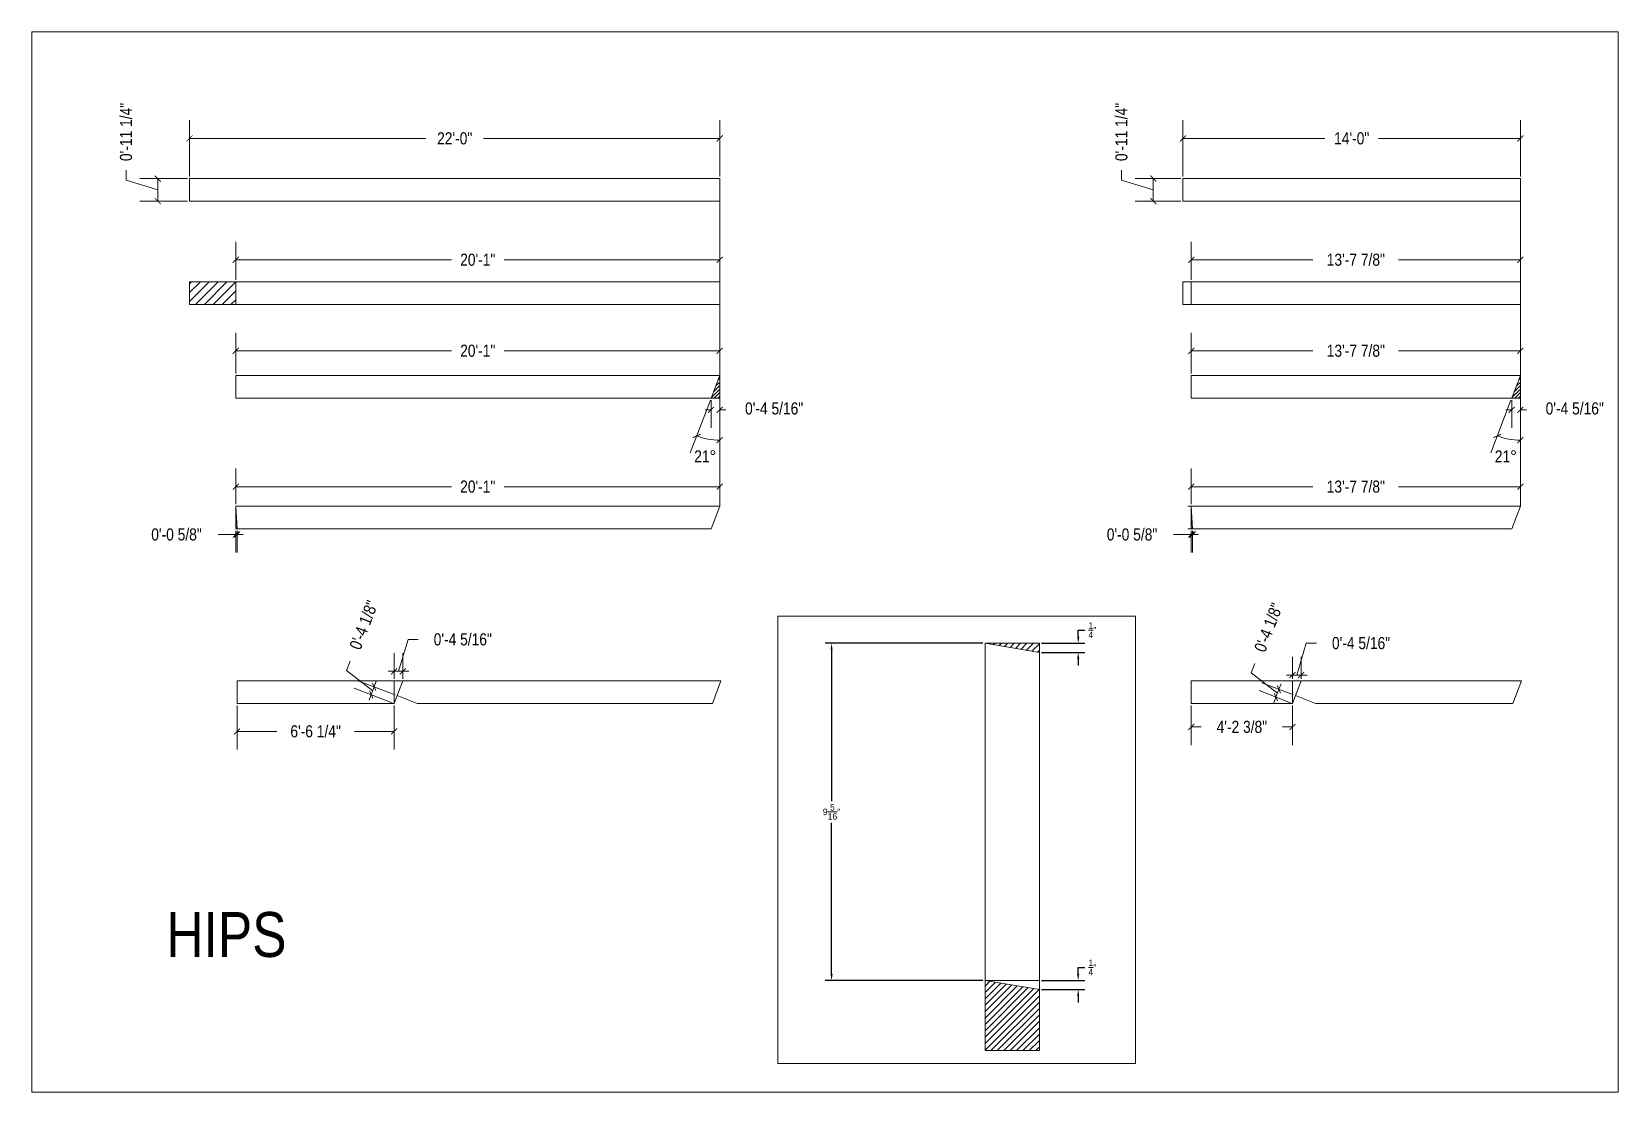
# Paper-space layout 'HIPS' of a CAD drawing. Header units: inches. Extents: x 0 to 35.3, y 0 to 23.6.
# The model-space entities are those that its viewports show. They can reach past a viewport. Long polylines and large blocks are cut down to what shows.
import ezdxf

# ---------------------------------------------------------------- set-up
doc = ezdxf.new("R2010")
doc.units = ezdxf.units.IN
doc.header["$MEASUREMENT"] = 0
doc.layers.get('0').update_dxf_attribs({"color": 8, "lineweight": 9})
doc.layers.add('DIMENSIONS', color=7, linetype='Continuous')
doc.layers.add('DIMENSIONS @ 1', color=7, linetype='Continuous')
doc.layers.add('WALL FRAMING', color=7, linetype='Continuous', lineweight=30)
doc.styles.add('ARCHENTLTD', font='technical.ttf', dxfattribs={"height": 6})
doc.dimstyles.new('ARCHENTLTD', dxfattribs={"dimscale": 0.05, "dimtxt": 6, "dimasz": 3, "dimexe": 9, "dimexo": 1, "dimgap": 2.5, "dimtad": 0, "dimdec": 4, "dimzin": 1, "dimdsep": 46, "dimlunit": 4, "dimtxsty": 'ARCHENTLTD', "dimblk": 'ARCHTICK', "dimcen": 6, "dimclrd": 256, "dimclre": 256, "dimclrt": 256, "dimazin": 0, "dimtfac": 1, "dimtdec": 4, "dimtofl": 0, "dimtmove": 1, "dimatfit": 3, "dimldrblk": 'ARCHTICK', "dimfxl": 1, "dimfrac": 2, "dimtolj": 1, "dimtzin": 0, "dimlwd": 9, "dimlwe": 9, "dimarcsym": 0})
doc.dimstyles.get("Standard").update_dxf_attribs({"dimtxt": 0.18, "dimasz": 0.18, "dimexe": 0.18, "dimexo": 0.0625, "dimgap": 0.09, "dimtad": 0, "dimtih": 1, "dimtoh": 1, "dimdec": 4, "dimzin": 0, "dimdsep": 46, "dimtxsty": 'Standard', "dimcen": 0.09, "dimadec": 0, "dimazin": 0, "dimtfac": 1, "dimtdec": 4, "dimtofl": 0, "dimtmove": 0, "dimatfit": 3, "dimfxl": 1, "dimtolj": 1, "dimtzin": 0, "dimarcsym": 0})
pattern_1 = [(45, (-5993.7677, 0), (-0.883883476, 0.883883476), [])]

# ---------------------------------------------------------------- blocks, each defined once
blk = doc.blocks.new('_ArchTick')
at = {"color": 0, "linetype": 'ByBlock', "const_width": 0.15}
blk.add_lwpolyline([(-0.5, -0.5), (0.5, 0.5)], dxfattribs=at)
blk = doc.blocks.new('*D146')
at = {"layer": 'DIMENSIONS', "lineweight": 9}
for p, q in [((22863.078, 18467.823), (22863.078, 18486.834)), ((23104.078, 18467.823), (23104.078, 18486.834)), ((22863.078, 18477.834), (22970.499, 18477.834)), ((23104.078, 18477.834), (22996.658, 18477.834))]:
    blk.add_line(p, q, dxfattribs=at)
at = {"layer": 'DIMENSIONS', "lineweight": 9, "xscale": 3, "yscale": 3, "zscale": 3, "rotation": 180}
blk.add_blockref('_ArchTick', (22863.078, 18477.834), dxfattribs=at)
at = {"layer": 'DIMENSIONS', "lineweight": 9, "xscale": 3, "yscale": 3, "zscale": 3}
blk.add_blockref('_ArchTick', (23104.078, 18477.834), dxfattribs=at)
at = {"layer": 'DIMENSIONS', "lineweight": 9, "insert": (22983.578, 18477.834), "char_height": 6, "attachment_point": 5, "style": 'ARCHENTLTD'}
blk.add_mtext('\\A1;20\'-1"', dxfattribs=at)
blk = doc.blocks.new('*D147')
at = {"layer": 'DIMENSIONS', "lineweight": 9}
for p, q in [((23099.766, 18407.923), (23099.766, 18394.172)), ((23104.078, 18407.923), (23104.078, 18394.172)), ((23099.766, 18403.172), (23096.766, 18403.172)), ((23104.078, 18403.172), (23107.078, 18403.172))]:
    blk.add_line(p, q, dxfattribs=at)
at = {"layer": 'DIMENSIONS', "lineweight": 9, "xscale": 3, "yscale": 3, "zscale": 3}
blk.add_blockref('_ArchTick', (23099.766, 18403.172), dxfattribs=at)
at = {"layer": 'DIMENSIONS', "lineweight": 9, "xscale": 3, "yscale": 3, "zscale": 3, "rotation": 180}
blk.add_blockref('_ArchTick', (23104.078, 18403.172), dxfattribs=at)
at = {"layer": 'DIMENSIONS', "lineweight": 9, "insert": (23131.158, 18403.806), "char_height": 6, "attachment_point": 5, "style": 'ARCHENTLTD'}
blk.add_mtext('\\A1;0\'-4 5/16"', dxfattribs=at)
blk = doc.blocks.new('*D148')
at = {"layer": 'DIMENSIONS', "lineweight": 9}
for p, q in [((23099.408, 18407.989), (23089.356, 18381.766)), ((23104.078, 18407.923), (23104.078, 18379.041))]:
    blk.add_line(p, q, dxfattribs=at)
blk.add_arc((23104.078, 18420.173), 32.132, 249.0265, 270, dxfattribs=at)
at = {"layer": 'DIMENSIONS', "lineweight": 9, "xscale": 3, "yscale": 3, "zscale": 3}
for p, rotation in [((23092.577, 18390.169), 159.0265065786872), ((23104.078, 18388.041), 359.9999999999854)]:
    blk.add_blockref('_ArchTick', p, dxfattribs=dict(at, rotation=rotation))
at = {"layer": 'DIMENSIONS', "lineweight": 9, "insert": (23096.849, 18379.971), "char_height": 6, "attachment_point": 5, "style": 'ARCHENTLTD'}
blk.add_mtext('\\A1;21°', dxfattribs=at)
blk = doc.blocks.new('*D149')
at = {"layer": 'DIMENSIONS', "lineweight": 9}
for p, q in [((22863.078, 18342.946), (22863.078, 18332.086)), ((22863.703, 18342.946), (22863.703, 18332.086)), ((22854.248, 18341.086), (22863.078, 18341.086)), ((22863.078, 18341.086), (22860.078, 18341.086)), ((22863.078, 18341.086), (22863.703, 18341.086)), ((22863.703, 18341.086), (22866.703, 18341.086))]:
    blk.add_line(p, q, dxfattribs=at)
at = {"layer": 'DIMENSIONS', "lineweight": 9, "xscale": 3, "yscale": 3, "zscale": 3}
blk.add_blockref('_ArchTick', (22863.078, 18341.086), dxfattribs=at)
at = {"layer": 'DIMENSIONS', "lineweight": 9, "xscale": 3, "yscale": 3, "zscale": 3, "rotation": 180}
blk.add_blockref('_ArchTick', (22863.703, 18341.086), dxfattribs=at)
at = {"layer": 'DIMENSIONS', "lineweight": 9, "insert": (22833.563, 18341.086), "char_height": 6, "attachment_point": 5, "style": 'ARCHENTLTD'}
blk.add_mtext('\\A1;0\'-0 5/8"', dxfattribs=at)
blk = doc.blocks.new('*D150')
at = {"layer": 'DIMENSIONS', "lineweight": 9}
for p, q in [((22840.078, 18519.263), (22840.078, 18547.236)), ((23104.078, 18519.263), (23104.078, 18547.236)), ((22840.078, 18538.236), (22957.768, 18538.236)), ((23104.078, 18538.236), (22986.389, 18538.236))]:
    blk.add_line(p, q, dxfattribs=at)
at = {"layer": 'DIMENSIONS', "lineweight": 9, "xscale": 3, "yscale": 3, "zscale": 3, "rotation": 180}
blk.add_blockref('_ArchTick', (22840.078, 18538.236), dxfattribs=at)
at = {"layer": 'DIMENSIONS', "lineweight": 9, "xscale": 3, "yscale": 3, "zscale": 3}
blk.add_blockref('_ArchTick', (23104.078, 18538.236), dxfattribs=at)
at = {"layer": 'DIMENSIONS', "lineweight": 9, "insert": (22972.078, 18538.236), "char_height": 6, "attachment_point": 5, "style": 'ARCHENTLTD'}
blk.add_mtext('\\A1;22\'-0"', dxfattribs=at)
blk = doc.blocks.new('*D151')
at = {"layer": 'DIMENSIONS', "lineweight": 9}
for p, q in [((22808.442, 18517.385), (22808.442, 18522.385)), ((22839.078, 18518.263), (22815.265, 18518.263)), ((22824.265, 18518.263), (22824.265, 18507.013)), ((22824.265, 18512.638), (22808.442, 18517.385)), ((22839.078, 18507.013), (22815.265, 18507.013))]:
    blk.add_line(p, q, dxfattribs=at)
at = {"layer": 'DIMENSIONS', "lineweight": 9, "xscale": 3, "yscale": 3, "zscale": 3}
for p, rotation in [((22824.265, 18518.263), 90), ((22824.265, 18507.013), 270)]:
    blk.add_blockref('_ArchTick', p, dxfattribs=dict(at, rotation=rotation))
at = {"layer": 'DIMENSIONS', "lineweight": 9, "insert": (22808.442, 18541.439), "char_height": 6, "attachment_point": 5, "rotation": 90, "style": 'ARCHENTLTD'}
blk.add_mtext('\\A1;0\'-11 1/4"', dxfattribs=at)
blk = doc.blocks.new('*D152')
at = {"layer": 'DIMENSIONS', "lineweight": 9}
for p, q in [((22863.078, 18421.173), (22863.078, 18441.539)), ((23104.078, 18421.173), (23104.078, 18441.539)), ((22863.078, 18432.539), (22970.499, 18432.539)), ((23104.078, 18432.539), (22996.658, 18432.539))]:
    blk.add_line(p, q, dxfattribs=at)
at = {"layer": 'DIMENSIONS', "lineweight": 9, "xscale": 3, "yscale": 3, "zscale": 3, "rotation": 180}
blk.add_blockref('_ArchTick', (22863.078, 18432.539), dxfattribs=at)
at = {"layer": 'DIMENSIONS', "lineweight": 9, "xscale": 3, "yscale": 3, "zscale": 3}
blk.add_blockref('_ArchTick', (23104.078, 18432.539), dxfattribs=at)
at = {"layer": 'DIMENSIONS', "lineweight": 9, "insert": (22983.578, 18432.539), "char_height": 6, "attachment_point": 5, "style": 'ARCHENTLTD'}
blk.add_mtext('\\A1;20\'-1"', dxfattribs=at)
blk = doc.blocks.new('*D153')
at = {"layer": 'DIMENSIONS', "lineweight": 9}
for p, q in [((22863.078, 18356.196), (22863.078, 18373.905)), ((23104.078, 18356.196), (23104.078, 18373.905)), ((22863.078, 18364.905), (22970.499, 18364.905)), ((23104.078, 18364.905), (22996.658, 18364.905))]:
    blk.add_line(p, q, dxfattribs=at)
at = {"layer": 'DIMENSIONS', "lineweight": 9, "xscale": 3, "yscale": 3, "zscale": 3, "rotation": 180}
blk.add_blockref('_ArchTick', (22863.078, 18364.905), dxfattribs=at)
at = {"layer": 'DIMENSIONS', "lineweight": 9, "xscale": 3, "yscale": 3, "zscale": 3}
blk.add_blockref('_ArchTick', (23104.078, 18364.905), dxfattribs=at)
at = {"layer": 'DIMENSIONS', "lineweight": 9, "insert": (22983.578, 18364.905), "char_height": 6, "attachment_point": 5, "style": 'ARCHENTLTD'}
blk.add_mtext('\\A1;20\'-1"', dxfattribs=at)
blk = doc.blocks.new('*D154')
at = {"layer": 'DIMENSIONS', "color": 0, "lineweight": -2}
for p, q in [((23041.684, 20075.527), (23041.684, 20075.707)), ((23041.684, 20075.707), (23041.864, 20075.707)), ((23040.673, 20075.347), (23041.864, 20075.347)), ((23040.673, 20075.097), (23041.864, 20075.097)), ((23041.684, 20074.917), (23041.684, 20074.737))]:
    blk.add_line(p, q, dxfattribs=at)
at = {"layer": 'DIMENSIONS', "color": 0, "lineweight": 9}
for points in [[(23041.654, 20075.527), (23041.714, 20075.527), (23041.684, 20075.347)], [(23041.654, 20074.917), (23041.714, 20074.917), (23041.684, 20075.097)]]:
    blk.add_solid(points, dxfattribs=at)
at = {"layer": 'DIMENSIONS', "color": 0, "lineweight": 9, "insert": (23042.074, 20075.707), "char_height": 0.18, "attachment_point": 5}
blk.add_mtext('\\A1;{\\H1.000000x;\\S1/4;}"', dxfattribs=at)
blk = doc.blocks.new('*D155')
at = {"layer": 'DIMENSIONS', "color": 0, "lineweight": -2}
for p, q in [((23039.048, 20075.347), (23034.688, 20075.347)), ((23034.868, 20075.167), (23034.868, 20070.991)), ((23034.868, 20066.214), (23034.868, 20070.391)), ((23039.048, 20066.034), (23034.688, 20066.034))]:
    blk.add_line(p, q, dxfattribs=at)
at = {"layer": 'DIMENSIONS', "color": 0, "lineweight": 9}
for points in [[(23034.838, 20075.167), (23034.898, 20075.167), (23034.868, 20075.347)], [(23034.838, 20066.214), (23034.898, 20066.214), (23034.868, 20066.034)]]:
    blk.add_solid(points, dxfattribs=at)
at = {"layer": 'DIMENSIONS', "color": 0, "lineweight": 9, "insert": (23034.868, 20070.691), "char_height": 0.18, "attachment_point": 5}
blk.add_mtext('\\A1;9{\\H1.000000x;\\S5/16;}"', dxfattribs=at)
blk = doc.blocks.new('*D156')
at = {"layer": 'DIMENSIONS', "color": 0, "lineweight": -2}
for p, q in [((23041.684, 20066.214), (23041.684, 20066.394)), ((23041.684, 20066.394), (23041.864, 20066.394)), ((23040.673, 20066.034), (23041.864, 20066.034)), ((23040.673, 20065.784), (23041.864, 20065.784)), ((23041.684, 20065.604), (23041.684, 20065.424))]:
    blk.add_line(p, q, dxfattribs=at)
at = {"layer": 'DIMENSIONS', "color": 0, "lineweight": 9}
for points in [[(23041.654, 20066.214), (23041.714, 20066.214), (23041.684, 20066.034)], [(23041.654, 20065.604), (23041.714, 20065.604), (23041.684, 20065.784)]]:
    blk.add_solid(points, dxfattribs=at)
at = {"layer": 'DIMENSIONS', "color": 0, "lineweight": 9, "insert": (23042.074, 20066.394), "char_height": 0.18, "attachment_point": 5}
blk.add_mtext('\\A1;{\\H1.000000x;\\S1/4;}"', dxfattribs=at)
blk = doc.blocks.new('*D249')
at = {"layer": 'DIMENSIONS', "lineweight": 9}
for p, q in [((22944.111, 18273.02), (22948.867, 18288.873)), ((22948.867, 18288.873), (22953.867, 18288.873)), ((22941.954, 18269.287), (22941.954, 18282.02)), ((22946.267, 18269.287), (22946.267, 18282.02)), ((22941.954, 18273.02), (22938.954, 18273.02)), ((22941.954, 18273.02), (22946.267, 18273.02)), ((22946.267, 18273.02), (22949.267, 18273.02))]:
    blk.add_line(p, q, dxfattribs=at)
at = {"layer": 'DIMENSIONS', "lineweight": 9, "xscale": 3, "yscale": 3, "zscale": 3}
blk.add_blockref('_ArchTick', (22941.954, 18273.02), dxfattribs=at)
at = {"layer": 'DIMENSIONS', "lineweight": 9, "xscale": 3, "yscale": 3, "zscale": 3, "rotation": 180}
blk.add_blockref('_ArchTick', (22946.267, 18273.02), dxfattribs=at)
at = {"layer": 'DIMENSIONS', "lineweight": 9, "insert": (22976.114, 18288.873), "char_height": 6, "attachment_point": 5, "style": 'ARCHENTLTD'}
blk.add_mtext('\\A1;0\'-4 5/16"', dxfattribs=at)
blk = doc.blocks.new('*D253')
at = {"layer": 'DIMENSIONS', "lineweight": 9}
for p, q in [((22918.174, 18273.446), (22919.963, 18278.115)), ((22931.249, 18263.35), (22918.174, 18273.446)), ((22942.497, 18261.247), (22923.584, 18268.497)), ((22931.987, 18265.276), (22933.061, 18268.077)), ((22930.511, 18261.424), (22931.987, 18265.276)), ((22941.021, 18257.395), (22922.107, 18264.645)), ((22930.511, 18261.424), (22929.437, 18258.623))]:
    blk.add_line(p, q, dxfattribs=at)
at = {"layer": 'DIMENSIONS', "lineweight": 9, "xscale": 3, "yscale": 3, "zscale": 3}
for p, rotation in [((22931.987, 18265.276), 249.0265065786721), ((22930.511, 18261.424), 69.02650657867214)]:
    blk.add_blockref('_ArchTick', p, dxfattribs=dict(at, rotation=rotation))
at = {"layer": 'DIMENSIONS', "lineweight": 9, "insert": (22926.829, 18296.027), "char_height": 6, "attachment_point": 5, "rotation": 69.0265, "style": 'ARCHENTLTD'}
blk.add_mtext('\\A1;0\'-4 1/8"', dxfattribs=at)
blk = doc.blocks.new('*D254')
at = {"layer": 'DIMENSIONS', "lineweight": 9}
for p, q in [((22863.704, 18256.037), (22863.704, 18234.096)), ((22941.954, 18256.037), (22941.954, 18234.096)), ((22863.704, 18243.096), (22883.44, 18243.096)), ((22941.954, 18243.096), (22922.219, 18243.096))]:
    blk.add_line(p, q, dxfattribs=at)
at = {"layer": 'DIMENSIONS', "lineweight": 9, "xscale": 3, "yscale": 3, "zscale": 3, "rotation": 180}
blk.add_blockref('_ArchTick', (22863.704, 18243.096), dxfattribs=at)
at = {"layer": 'DIMENSIONS', "lineweight": 9, "xscale": 3, "yscale": 3, "zscale": 3}
blk.add_blockref('_ArchTick', (22941.954, 18243.096), dxfattribs=at)
at = {"layer": 'DIMENSIONS', "lineweight": 9, "insert": (22902.829, 18243.096), "char_height": 6, "attachment_point": 5, "style": 'ARCHENTLTD'}
blk.add_mtext('\\A1;6\'-6 1/4"', dxfattribs=at)
blk = doc.blocks.new('*D260')
at = {"layer": 'DIMENSIONS', "lineweight": 9}
for p, q in [((23338.894, 18467.823), (23338.894, 18486.834)), ((23502.769, 18467.823), (23502.769, 18486.834)), ((23338.894, 18477.834), (23399.501, 18477.834)), ((23502.769, 18477.834), (23442.162, 18477.834))]:
    blk.add_line(p, q, dxfattribs=at)
at = {"layer": 'DIMENSIONS', "lineweight": 9, "xscale": 3, "yscale": 3, "zscale": 3, "rotation": 180}
blk.add_blockref('_ArchTick', (23338.894, 18477.834), dxfattribs=at)
at = {"layer": 'DIMENSIONS', "lineweight": 9, "xscale": 3, "yscale": 3, "zscale": 3}
blk.add_blockref('_ArchTick', (23502.769, 18477.834), dxfattribs=at)
at = {"layer": 'DIMENSIONS', "lineweight": 9, "insert": (23420.831, 18477.834), "char_height": 6, "attachment_point": 5, "style": 'ARCHENTLTD'}
blk.add_mtext('\\A1;13\'-7 7/8"', dxfattribs=at)
blk = doc.blocks.new('*D261')
at = {"layer": 'DIMENSIONS', "lineweight": 9}
for p, q in [((23498.456, 18407.923), (23498.456, 18394.172)), ((23502.769, 18407.923), (23502.769, 18394.172)), ((23498.456, 18403.172), (23495.456, 18403.172)), ((23502.769, 18403.172), (23505.769, 18403.172))]:
    blk.add_line(p, q, dxfattribs=at)
at = {"layer": 'DIMENSIONS', "lineweight": 9, "xscale": 3, "yscale": 3, "zscale": 3}
blk.add_blockref('_ArchTick', (23498.456, 18403.172), dxfattribs=at)
at = {"layer": 'DIMENSIONS', "lineweight": 9, "xscale": 3, "yscale": 3, "zscale": 3, "rotation": 180}
blk.add_blockref('_ArchTick', (23502.769, 18403.172), dxfattribs=at)
at = {"layer": 'DIMENSIONS', "lineweight": 9, "insert": (23529.848, 18403.806), "char_height": 6, "attachment_point": 5, "style": 'ARCHENTLTD'}
blk.add_mtext('\\A1;0\'-4 5/16"', dxfattribs=at)
blk = doc.blocks.new('*D262')
at = {"layer": 'DIMENSIONS', "lineweight": 9}
for p, q in [((23498.098, 18407.989), (23488.046, 18381.766)), ((23502.769, 18407.923), (23502.769, 18379.041))]:
    blk.add_line(p, q, dxfattribs=at)
blk.add_arc((23502.769, 18420.173), 32.132, 249.0265, 270, dxfattribs=at)
at = {"layer": 'DIMENSIONS', "lineweight": 9, "xscale": 3, "yscale": 3, "zscale": 3}
for p, rotation in [((23491.268, 18390.169), 159.0265065786532), ((23502.769, 18388.041), 359.9999999999854)]:
    blk.add_blockref('_ArchTick', p, dxfattribs=dict(at, rotation=rotation))
at = {"layer": 'DIMENSIONS', "lineweight": 9, "insert": (23495.539, 18379.971), "char_height": 6, "attachment_point": 5, "style": 'ARCHENTLTD'}
blk.add_mtext('\\A1;21°', dxfattribs=at)
blk = doc.blocks.new('*D263')
at = {"layer": 'DIMENSIONS', "lineweight": 9}
for p, q in [((23338.894, 18342.946), (23338.894, 18332.086)), ((23339.519, 18342.946), (23339.519, 18332.086)), ((23330.063, 18341.086), (23338.894, 18341.086)), ((23338.894, 18341.086), (23335.894, 18341.086)), ((23338.894, 18341.086), (23339.519, 18341.086)), ((23339.519, 18341.086), (23342.519, 18341.086))]:
    blk.add_line(p, q, dxfattribs=at)
at = {"layer": 'DIMENSIONS', "lineweight": 9, "xscale": 3, "yscale": 3, "zscale": 3}
blk.add_blockref('_ArchTick', (23338.894, 18341.086), dxfattribs=at)
at = {"layer": 'DIMENSIONS', "lineweight": 9, "xscale": 3, "yscale": 3, "zscale": 3, "rotation": 180}
blk.add_blockref('_ArchTick', (23339.519, 18341.086), dxfattribs=at)
at = {"layer": 'DIMENSIONS', "lineweight": 9, "insert": (23309.378, 18341.086), "char_height": 6, "attachment_point": 5, "style": 'ARCHENTLTD'}
blk.add_mtext('\\A1;0\'-0 5/8"', dxfattribs=at)
blk = doc.blocks.new('*D256')
at = {"layer": 'DIMENSIONS', "lineweight": 9}
for p, q in [((23334.769, 18519.263), (23334.769, 18547.236)), ((23502.769, 18519.263), (23502.769, 18547.236)), ((23334.769, 18538.236), (23405.332, 18538.236)), ((23502.769, 18538.236), (23432.206, 18538.236))]:
    blk.add_line(p, q, dxfattribs=at)
at = {"layer": 'DIMENSIONS', "lineweight": 9, "xscale": 3, "yscale": 3, "zscale": 3, "rotation": 180}
blk.add_blockref('_ArchTick', (23334.769, 18538.236), dxfattribs=at)
at = {"layer": 'DIMENSIONS', "lineweight": 9, "xscale": 3, "yscale": 3, "zscale": 3}
blk.add_blockref('_ArchTick', (23502.769, 18538.236), dxfattribs=at)
at = {"layer": 'DIMENSIONS', "lineweight": 9, "insert": (23418.769, 18538.236), "char_height": 6, "attachment_point": 5, "style": 'ARCHENTLTD'}
blk.add_mtext('\\A1;14\'-0"', dxfattribs=at)
blk = doc.blocks.new('*D257')
at = {"layer": 'DIMENSIONS', "lineweight": 9}
for p, q in [((23304.133, 18517.385), (23304.133, 18522.385)), ((23333.769, 18518.263), (23310.956, 18518.263)), ((23319.956, 18518.263), (23319.956, 18507.013)), ((23319.956, 18512.638), (23304.133, 18517.385)), ((23333.769, 18507.013), (23310.956, 18507.013))]:
    blk.add_line(p, q, dxfattribs=at)
at = {"layer": 'DIMENSIONS', "lineweight": 9, "xscale": 3, "yscale": 3, "zscale": 3}
for p, rotation in [((23319.956, 18518.263), 90), ((23319.956, 18507.013), 270)]:
    blk.add_blockref('_ArchTick', p, dxfattribs=dict(at, rotation=rotation))
at = {"layer": 'DIMENSIONS', "lineweight": 9, "insert": (23304.133, 18541.439), "char_height": 6, "attachment_point": 5, "rotation": 90, "style": 'ARCHENTLTD'}
blk.add_mtext('\\A1;0\'-11 1/4"', dxfattribs=at)
blk = doc.blocks.new('*D258')
at = {"layer": 'DIMENSIONS', "lineweight": 9}
for p, q in [((23338.894, 18421.173), (23338.894, 18441.539)), ((23502.769, 18421.173), (23502.769, 18441.539)), ((23338.894, 18432.539), (23399.501, 18432.539)), ((23502.769, 18432.539), (23442.162, 18432.539))]:
    blk.add_line(p, q, dxfattribs=at)
at = {"layer": 'DIMENSIONS', "lineweight": 9, "xscale": 3, "yscale": 3, "zscale": 3, "rotation": 180}
blk.add_blockref('_ArchTick', (23338.894, 18432.539), dxfattribs=at)
at = {"layer": 'DIMENSIONS', "lineweight": 9, "xscale": 3, "yscale": 3, "zscale": 3}
blk.add_blockref('_ArchTick', (23502.769, 18432.539), dxfattribs=at)
at = {"layer": 'DIMENSIONS', "lineweight": 9, "insert": (23420.831, 18432.539), "char_height": 6, "attachment_point": 5, "style": 'ARCHENTLTD'}
blk.add_mtext('\\A1;13\'-7 7/8"', dxfattribs=at)
blk = doc.blocks.new('*D259')
at = {"layer": 'DIMENSIONS', "lineweight": 9}
for p, q in [((23338.894, 18356.196), (23338.894, 18373.905)), ((23502.769, 18356.196), (23502.769, 18373.905)), ((23338.894, 18364.905), (23399.501, 18364.905)), ((23502.769, 18364.905), (23442.162, 18364.905))]:
    blk.add_line(p, q, dxfattribs=at)
at = {"layer": 'DIMENSIONS', "lineweight": 9, "xscale": 3, "yscale": 3, "zscale": 3, "rotation": 180}
blk.add_blockref('_ArchTick', (23338.894, 18364.905), dxfattribs=at)
at = {"layer": 'DIMENSIONS', "lineweight": 9, "xscale": 3, "yscale": 3, "zscale": 3}
blk.add_blockref('_ArchTick', (23502.769, 18364.905), dxfattribs=at)
at = {"layer": 'DIMENSIONS', "lineweight": 9, "insert": (23420.831, 18364.905), "char_height": 6, "attachment_point": 5, "style": 'ARCHENTLTD'}
blk.add_mtext('\\A1;13\'-7 7/8"', dxfattribs=at)
blk = doc.blocks.new('*D270')
at = {"layer": 'DIMENSIONS', "lineweight": 9}
for p, q in [((23338.894, 18256.037), (23338.894, 18236.329)), ((23389.269, 18256.037), (23389.269, 18236.329)), ((23338.894, 18245.329), (23343.766, 18245.329)), ((23389.269, 18245.329), (23384.396, 18245.329))]:
    blk.add_line(p, q, dxfattribs=at)
at = {"layer": 'DIMENSIONS', "lineweight": 9, "xscale": 3, "yscale": 3, "zscale": 3, "rotation": 180}
blk.add_blockref('_ArchTick', (23338.894, 18245.329), dxfattribs=at)
at = {"layer": 'DIMENSIONS', "lineweight": 9, "xscale": 3, "yscale": 3, "zscale": 3}
blk.add_blockref('_ArchTick', (23389.269, 18245.329), dxfattribs=at)
at = {"layer": 'DIMENSIONS', "lineweight": 9, "insert": (23364.081, 18245.329), "char_height": 6, "attachment_point": 5, "style": 'ARCHENTLTD'}
blk.add_mtext('\\A1;4\'-2 3/8"', dxfattribs=at)
blk = doc.blocks.new('*D271')
at = {"layer": 'DIMENSIONS', "lineweight": 9}
for p, q in [((23391.425, 18271.163), (23396.181, 18287.017)), ((23396.181, 18287.017), (23401.181, 18287.017)), ((23389.269, 18269.287), (23389.269, 18280.163)), ((23393.581, 18269.287), (23393.581, 18280.163)), ((23389.269, 18271.163), (23386.269, 18271.163)), ((23389.269, 18271.163), (23393.581, 18271.163)), ((23393.581, 18271.163), (23396.581, 18271.163))]:
    blk.add_line(p, q, dxfattribs=at)
at = {"layer": 'DIMENSIONS', "lineweight": 9, "xscale": 3, "yscale": 3, "zscale": 3}
blk.add_blockref('_ArchTick', (23389.269, 18271.163), dxfattribs=at)
at = {"layer": 'DIMENSIONS', "lineweight": 9, "xscale": 3, "yscale": 3, "zscale": 3, "rotation": 180}
blk.add_blockref('_ArchTick', (23393.581, 18271.163), dxfattribs=at)
at = {"layer": 'DIMENSIONS', "lineweight": 9, "insert": (23423.429, 18287.017), "char_height": 6, "attachment_point": 5, "style": 'ARCHENTLTD'}
blk.add_mtext('\\A1;0\'-4 5/16"', dxfattribs=at)
blk = doc.blocks.new('*D272')
at = {"layer": 'DIMENSIONS', "lineweight": 9}
for p, q in [((23368.69, 18272.218), (23370.48, 18276.887)), ((23381.766, 18262.122), (23368.69, 18272.218)), ((23389.812, 18261.247), (23374.1, 18267.269)), ((23382.504, 18264.048), (23383.578, 18266.849)), ((23381.028, 18260.196), (23382.504, 18264.048)), ((23388.335, 18257.395), (23372.624, 18263.418)), ((23381.028, 18260.196), (23379.954, 18257.395))]:
    blk.add_line(p, q, dxfattribs=at)
at = {"layer": 'DIMENSIONS', "lineweight": 9, "xscale": 3, "yscale": 3, "zscale": 3}
for p, rotation in [((23382.504, 18264.048), 249.0265065787067), ((23381.028, 18260.196), 69.02650657870676)]:
    blk.add_blockref('_ArchTick', p, dxfattribs=dict(at, rotation=rotation))
at = {"layer": 'DIMENSIONS', "lineweight": 9, "insert": (23377.346, 18294.799), "char_height": 6, "attachment_point": 5, "rotation": 69.0265, "style": 'ARCHENTLTD'}
blk.add_mtext('\\A1;0\'-4 1/8"', dxfattribs=at)

msp = doc.modelspace()

# ---------------------------------------------------------------- hatches: boundary and pattern name
at = {"layer": 'DIMENSIONS', "lineweight": 9}
h = msp.add_hatch(dxfattribs=at)
h.set_pattern_fill('ANSI31', color=256, style=0)
h.set_pattern_definition([(45, (-6775.26359, 1564.50779), (-0.08838834765, 0.08838834765), [])])
h.paths.add_polyline_path([(23040.6106, 20075.34679), (23039.1106, 20075.34679), (23040.6106, 20075.09679)])
h.paths.add_polyline_path([(23040.6106, 20065.78429), (23039.1106, 20066.03429), (23039.1106, 20064.09679), (23040.6106, 20064.09679)])
h = msp.add_hatch(dxfattribs=at)
h.set_pattern_fill('ANSI31', color=256, scale=25, style=0)
h.set_pattern_definition([(45, (-5993.7677, 0), (-2.2097087, 2.2097087), [])])
h.paths.add_polyline_path([(22840.07841, 18466.82343), (22840.07841, 18455.57343), (22863.07841, 18455.57343), (22863.07841, 18466.82343)])
h = msp.add_hatch(dxfattribs=at)
h.set_pattern_fill('ANSI31', color=256, scale=10, style=0)
h.set_pattern_definition(pattern_1)
h.paths.add_polyline_path([(23104.07841, 18420.17252), (23099.76591, 18408.92252), (23104.07841, 18408.92252)])
h = msp.add_hatch(dxfattribs=at)
h.set_pattern_fill('ANSI31', color=256, scale=10, style=0)
h.set_pattern_definition([(45, (-5595.0773, 0), (-0.883883476, 0.883883476), [])])
h.paths.add_polyline_path([(23502.7688, 18420.17252), (23498.4563, 18408.92252), (23502.7688, 18408.92252)])
h = msp.add_hatch(dxfattribs=at)
h.set_pattern_fill('ANSI31', color=256, scale=10, style=0)
h.set_pattern_definition(pattern_1)
h.paths.add_polyline_path([(22863.07841, 18355.19596), (22863.07841, 18343.94596), (22863.70341, 18343.94596)])
h = msp.add_hatch(dxfattribs=at)
h.set_pattern_fill('ANSI31', color=256, scale=10, style=0)
h.set_pattern_definition([(45, (-5517.9523, 0), (-0.883883476, 0.883883476), [])])
h.paths.add_polyline_path([(23338.8938, 18355.19596), (23338.8938, 18343.94596), (23339.5188, 18343.94596)])

# ---------------------------------------------------------------- linework, layer by layer
for p, q in [((23039.1106, 20075.34679), (23039.1106, 20064.09679)), ((23040.6106, 20075.34679), (23039.1106, 20075.34679)), ((23040.6106, 20075.09679), (23039.1106, 20075.34679)), ((23040.6106, 20064.09679), (23040.6106, 20075.34679)), ((23040.6106, 20065.78429), (23039.1106, 20066.03429)), ((23039.1106, 20064.09679), (23040.6106, 20064.09679)), ((22840.07841, 18507.01328), (22840.07841, 18518.26328)), ((23104.07841, 18518.26328), (23104.07841, 18507.01328)), ((23334.7688, 18507.01328), (23334.7688, 18518.26328)), ((23502.7688, 18518.26328), (23502.7688, 18507.01328)), ((23104.07841, 18507.01328), (22840.07841, 18507.01328)), ((23502.7688, 18507.01328), (23334.7688, 18507.01328)), ((22840.07841, 18455.57343), (22840.07841, 18466.82343)), ((22863.07841, 18466.82343), (22863.07841, 18455.57343)), ((23104.07841, 18466.82343), (23104.07841, 18455.57343)), ((23334.7688, 18455.57343), (23334.7688, 18466.82343)), ((23338.8938, 18466.82343), (23338.8938, 18455.57343)), ((23502.7688, 18466.82343), (23502.7688, 18455.57343)), ((22863.07841, 18455.57343), (22840.07841, 18455.57343)), ((23104.07841, 18455.57343), (22863.07841, 18455.57343)), ((23502.7688, 18455.57343), (23334.7688, 18455.57343)), ((23357.7688, 18455.57343), (23334.7688, 18455.57343)), ((22863.07841, 18420.17252), (22863.07841, 18408.92252)), ((23099.76591, 18408.92252), (23104.07841, 18420.17252)), ((23104.07841, 18420.17252), (23104.07841, 18408.92252)), ((23338.8938, 18420.17252), (23338.8938, 18408.92252)), ((23498.4563, 18408.92252), (23502.7688, 18420.17252)), ((23502.7688, 18420.17252), (23502.7688, 18408.92252)), ((23099.76591, 18408.92252), (22863.07841, 18408.92252)), ((23104.07841, 18408.92252), (23099.76591, 18408.92252)), ((23498.4563, 18408.92252), (23338.8938, 18408.92252)), ((23502.7688, 18408.92252), (23498.4563, 18408.92252)), ((22863.07841, 18355.19596), (22863.07841, 18343.94596)), ((22863.70341, 18343.94596), (22863.07841, 18355.19596)), ((23099.76591, 18343.94596), (23104.07841, 18355.19596)), ((23338.8938, 18355.19596), (23338.8938, 18343.94596)), ((23339.5188, 18343.94596), (23338.8938, 18355.19596)), ((23498.4563, 18343.94596), (23502.7688, 18355.19596)), ((22863.70436, 18343.94596), (22863.07841, 18343.94596)), ((23099.76591, 18343.94596), (22863.70436, 18343.94596)), ((23498.4563, 18343.94596), (23337.2063, 18343.94596)), ((23337.83224, 18343.94596), (23337.2063, 18343.94596)), ((22863.70436, 18268.28722), (22863.70436, 18257.03722)), ((23100.39186, 18257.03722), (23104.70436, 18268.28722)), ((23338.8938, 18268.28722), (23338.8938, 18257.03722)), ((23338.8938, 18268.28722), (23338.8938, 18257.03722)), ((23499.08224, 18257.03722), (23503.39474, 18268.28722)), ((22941.95436, 18261.16222), (22941.95436, 18261.16222)), ((22941.95436, 18257.03722), (22943.43084, 18260.88892)), ((22943.43084, 18260.88892), (22953.47876, 18257.03722)), ((23389.2688, 18257.03722), (23390.74528, 18260.88892)), ((23390.74528, 18260.88892), (23400.7932, 18257.03722)), ((22941.95436, 18257.03722), (22863.70436, 18257.03722)), ((23100.39186, 18257.03722), (22953.47876, 18257.03722)), ((23389.2688, 18257.03722), (23338.8938, 18257.03722)), ((23499.08224, 18257.03722), (23400.7932, 18257.03722))]:
    msp.add_line(p, q, dxfattribs=at)
at = {"layer": 'DIMENSIONS', "color": 2, "lineweight": 9}
for p, q in [((23039.1106, 20066.03429), (23040.6106, 20066.03429)), ((23104.07841, 18507.01328), (23104.07841, 18355.19596)), ((23502.7688, 18507.01328), (23502.7688, 18355.19596))]:
    msp.add_line(p, q, dxfattribs=at)
at = {"layer": 'DIMENSIONS', "color": 1, "lineweight": 9}
for p in [(23389.2688, 18268.28722), (23393.5813, 18268.28722)]:
    msp.add_line(p, (23389.2688, 18257.03722), dxfattribs=at)
at = {"layer": 'WALL FRAMING', "lineweight": 9}
for p, q in [((22840.07841, 18518.26328), (23104.07841, 18518.26328)), ((23334.7688, 18518.26328), (23502.7688, 18518.26328)), ((22840.07841, 18466.82343), (22863.07841, 18466.82343)), ((22863.07841, 18466.82343), (23104.07841, 18466.82343)), ((23334.7688, 18466.82343), (23357.7688, 18466.82343)), ((23334.7688, 18466.82343), (23502.7688, 18466.82343)), ((22863.07841, 18420.17252), (23104.07841, 18420.17252)), ((23338.8938, 18420.17252), (23502.7688, 18420.17252)), ((22863.07841, 18355.19596), (23104.07841, 18355.19596)), ((23337.2063, 18355.19596), (23502.7688, 18355.19596)), ((22863.70436, 18268.28722), (23104.70436, 18268.28722)), ((23338.8938, 18268.28722), (23503.39474, 18268.28722))]:
    msp.add_line(p, q, dxfattribs=at)
at = {"layer": 'WALL FRAMING', "color": 1, "lineweight": 9}
for q in [(22941.95436, 18268.28722), (22946.26686, 18268.28722)]:
    msp.add_line((22941.95436, 18257.03722), q, dxfattribs=at)

# ---------------------------------------------------------------- dimensions: what is measured, and where the dimension line sits
at = {"layer": 'DIMENSIONS', "lineweight": 9}
for base, p1, p2, picture, middle in [((23041.68448, 20075.09679), (23040.6106, 20075.34679), (23040.6106, 20075.09679), '*D154', (23042.07448, 20075.70679)), ((23041.68448, 20065.78429), (23040.6106, 20066.03429), (23040.6106, 20065.78429), '*D156', (23042.07448, 20066.39429))]:
    dim = msp.add_linear_dim(base=base, p1=p1, p2=p2, angle=90, dimstyle='Standard', override={"dimlunit": 4}, dxfattribs=at)
    dim.commit()
    dim.dimension.update_dxf_attribs({"geometry": picture, "text_midpoint": middle, "dimtype": 160})
dim = msp.add_linear_dim(base=(23034.86789, 20066.03429), p1=(23039.1106, 20075.34679), p2=(23039.1106, 20066.03429), angle=90, dimstyle='Standard', override={"dimlunit": 4}, dxfattribs=at)
dim.commit()
dim.dimension.update_dxf_attribs({"geometry": '*D155', "text_midpoint": (23034.86789, 20070.69054)})
at = {"layer": 'DIMENSIONS @ 1', "lineweight": 9}
for base, p1, p2, picture, middle in [((22824.26531, 18507.01328), (22840.07841, 18518.26328), (22840.07841, 18507.01328), '*D151', (22808.44213, 18524.88523)), ((23319.95569, 18507.01328), (23334.7688, 18518.26328), (23334.7688, 18507.01328), '*D257', (23304.13252, 18524.88523))]:
    dim = msp.add_linear_dim(base=base, p1=p1, p2=p2, angle=90, dimstyle='ARCHENTLTD', override={"dimscale": 1, "dimtix": 0, "dimtofl": 0, "dimtmove": 1, "dimatfit": 3}, dxfattribs=at)
    dim.commit()
    dim.dimension.update_dxf_attribs({"geometry": picture, "text_midpoint": middle})
for base, p1, p2, picture, middle in [((23104.07841, 18538.23612), (22840.07841, 18518.26328), (23104.07841, 18518.26328), '*D150', (22972.07841, 18538.23612)), ((23502.7688, 18538.23612), (23334.7688, 18518.26328), (23502.7688, 18518.26328), '*D256', (23418.7688, 18538.23612)), ((23104.07841, 18477.8342), (22863.07841, 18466.82343), (23104.07841, 18466.82343), '*D146', (22983.57841, 18477.8342)), ((23502.7688, 18477.8342), (23338.8938, 18466.82343), (23502.7688, 18466.82343), '*D260', (23420.8313, 18477.8342)), ((22863.07841, 18432.53941), (23104.07841, 18420.17252), (22863.07841, 18420.17252), '*D152', (22983.57841, 18432.53941)), ((23338.8938, 18432.53941), (23502.7688, 18420.17252), (23338.8938, 18420.17252), '*D258', (23420.8313, 18432.53941)), ((22863.07841, 18364.9055), (23104.07841, 18355.19596), (22863.07841, 18355.19596), '*D153', (22983.57841, 18364.9055)), ((23338.8938, 18364.9055), (23502.7688, 18355.19596), (23338.8938, 18355.19596), '*D259', (23420.8313, 18364.9055)), ((22946.26686, 18273.01966), (22941.95436, 18268.28722), (22946.26686, 18268.28722), '*D249', (22956.3666, 18288.87296)), ((22941.95436, 18243.09589), (22863.70436, 18257.03722), (22941.95436, 18257.03722), '*D254', (22902.82936, 18243.09589))]:
    dim = msp.add_linear_dim(base=base, p1=p1, p2=p2, dimstyle='ARCHENTLTD', override={"dimscale": 1, "dimtix": 0, "dimtofl": 0, "dimtmove": 1, "dimatfit": 3}, dxfattribs=at)
    dim.commit()
    dim.dimension.update_dxf_attribs({"geometry": picture, "text_midpoint": middle})
for base, line1, line2, picture, middle in [((23096.3146, 18388.9926), ((23104.07841, 18420.17252), (23104.07841, 18408.92252)), ((23099.76591, 18408.92252), (23104.07841, 18420.17252)), '*D148', (23096.84894, 18379.97058)), ((23495.00498, 18388.9926), ((23502.7688, 18420.17252), (23502.7688, 18408.92252)), ((23498.4563, 18408.92252), (23502.7688, 18420.17252)), '*D262', (23495.53932, 18379.97058))]:
    dim = msp.add_angular_dim_2l(base=base, line1=line1, line2=line2, dimstyle='ARCHENTLTD', override={"dimscale": 1, "dimadec": 0, "dimtix": 0, "dimtofl": 0, "dimtmove": 1, "dimatfit": 3}, dxfattribs=at)
    dim.commit()
    dim.dimension.update_dxf_attribs({"geometry": picture, "text_midpoint": middle, "dimtype": 130})
for base, p1, p2, picture, middle in [((23104.07841, 18403.1717), (23099.76591, 18408.92252), (23104.07841, 18408.92252), '*D147', (23131.1576, 18403.80625)), ((23502.7688, 18403.1717), (23498.4563, 18408.92252), (23502.7688, 18408.92252), '*D261', (23529.84799, 18403.80625)), ((22863.70341, 18341.08606), (22863.07841, 18343.94596), (22863.70341, 18343.94596), '*D149', (22833.56294, 18342.31473)), ((23339.5188, 18341.08606), (23338.8938, 18343.94596), (23339.5188, 18343.94596), '*D263', (23309.37832, 18342.31473))]:
    dim = msp.add_linear_dim(base=base, p1=p1, p2=p2, dimstyle='ARCHENTLTD', override={"dimscale": 1, "dimtix": 0, "dimtofl": 0, "dimtmove": 1, "dimatfit": 3}, dxfattribs=at)
    dim.commit()
    dim.dimension.update_dxf_attribs({"geometry": picture, "text_midpoint": middle, "dimtype": 128})
for p1, p2, distance, picture, middle in [((22941.95436, 18257.03722), (22943.43084, 18260.88892), 12.25532, '*D253', (22920.85804, 18280.44892)), ((23389.2688, 18257.03722), (23390.74527, 18260.88888), 8.82584, '*D272', (23371.37474, 18279.22136))]:
    dim = msp.add_aligned_dim(p1=p1, p2=p2, distance=distance, dimstyle='ARCHENTLTD', override={"dimscale": 1, "dimtix": 0, "dimtofl": 0, "dimtmove": 1, "dimatfit": 3}, dxfattribs=at)
    dim.commit()
    dim.dimension.update_dxf_attribs({"geometry": picture, "text_midpoint": middle})
at = {"layer": 'DIMENSIONS @ 1', "color": 1, "lineweight": 9}
for base, p1, p2, picture, middle in [((23393.5813, 18271.16322), (23389.2688, 18268.28722), (23393.5813, 18268.28722), '*D271', (23403.68104, 18287.01652)), ((23389.2688, 18245.32918), (23338.8938, 18257.03722), (23389.2688, 18257.03722), '*D270', (23364.0813, 18245.32918))]:
    dim = msp.add_linear_dim(base=base, p1=p1, p2=p2, dimstyle='ARCHENTLTD', override={"dimscale": 1, "dimtix": 0, "dimtofl": 0, "dimtmove": 1, "dimatfit": 3}, dxfattribs=at)
    dim.commit()
    dim.dimension.update_dxf_attribs({"geometry": picture, "text_midpoint": middle})

psp = doc.layouts.new('HIPS')

# ---------------------------------------------------------------- texts
at = {"layer": 'DIMENSIONS @ 1', "lineweight": 9, "insert": (3, 4.011), "char_height": 1, "width": 6.288, "attachment_point": 1, "style": 'ARCHENTLTD'}
psp.add_mtext('HIPS', dxfattribs=at)

# ---------------------------------------------------------------- viewports
at = {"layer": 'WALL FRAMING', "color": 1, "lineweight": 9}
psp.add_viewport(center=(17.665, 11.802), size=(35.33, 23.60349), view_center_point=(23156.49402, 18327.42202), view_height=527.8266747, dxfattribs=at)
at = {"layer": 'WALL FRAMING', "color": 1, "lineweight": 9, "view_target_point": (23040.11764, 20067.39689)}
psp.add_viewport(center=(20.598, 5.619), size=(7.961, 9.9523), view_center_point=(-1.79137, 2.52295), view_height=12.350502, status=3, dxfattribs=at)

doc.saveas('drawing.dxf')
